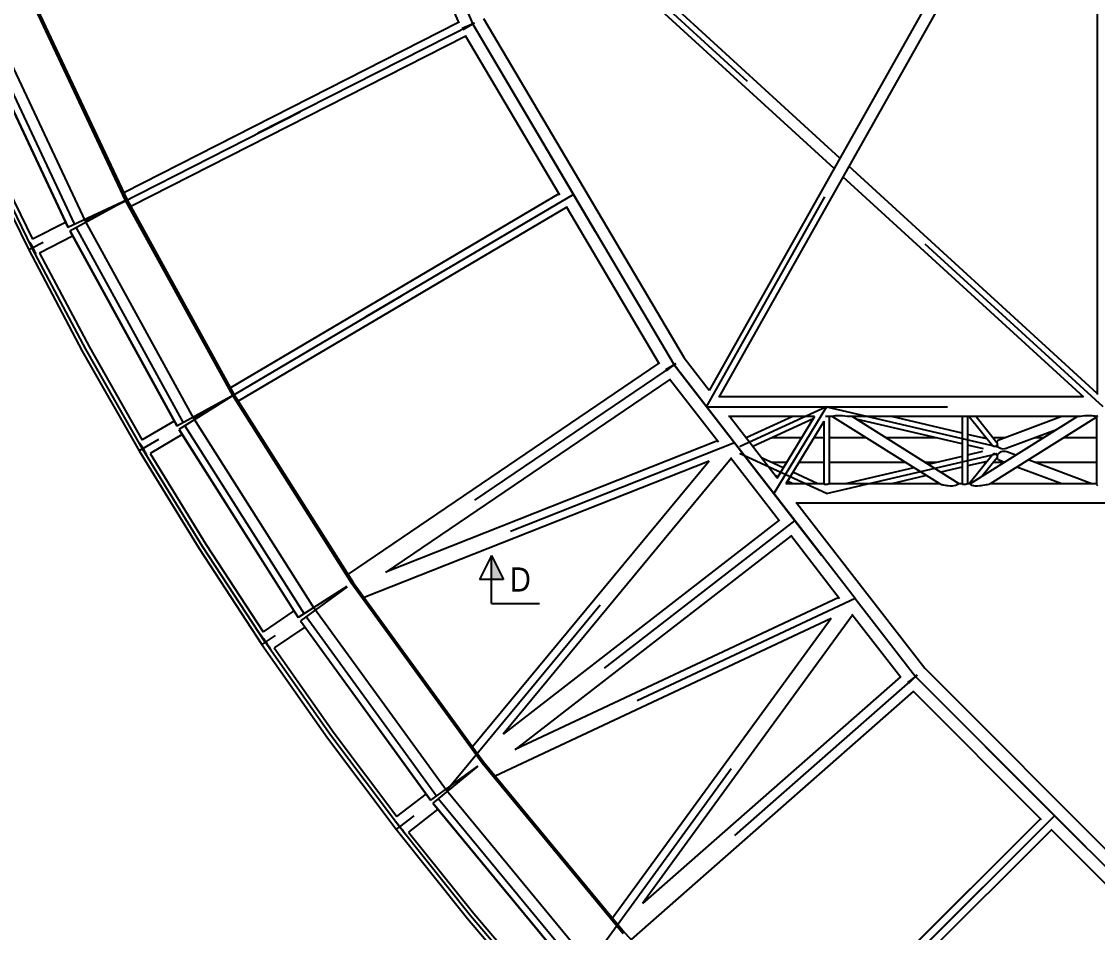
# Model space of a CAD drawing. Header units: millimetres. Extents: x 150209.93 to 150215.05, y 136675.65 to 136679.93.
# Drawn here: x 150210.1528 to 150210.5993, y 136676.2825 to 136676.6606 of the extents above; entities that cross this region are included whole.
import ezdxf

# ---------------------------------------------------------------- set-up
doc = ezdxf.new("R2010")
doc.units = ezdxf.units.MM
doc.header["$LTSCALE"] = 0.25
doc.linetypes.add('CENTER', pattern=[50.8, 31.75, -6.35, 6.35, -6.35])
doc.linetypes.add('XKITLINE00', pattern=[0])
doc.styles.add('ARIAL', font='arial.ttf')

# ---------------------------------------------------------------- blocks, each defined once
blk = doc.blocks.new('çatıı')
at = {"color": 8, "linetype": 'CENTER'}
for p, q in [((6731.6, 5903.8), (7059.2, 5144.6)), ((6731.6, 5903.8), (7059.2, 5144.6)), ((8366.9, 4350.3), (6771.7, 5810.3)), ((7544.5, 4350.3), (8366.9, 5810.3)), ((6895.4, 5524.2), (7059.2, 5144.6)), ((6339.3, 4778.2), (6141.7, 5198.9)), ((6255.7, 4735.7), (6055.6, 5161.8)), ((7059.2, 5144.6), (6145.7, 4679.7)), ((6255.7, 4735.7), (7059.2, 5144.6)), ((7059.2, 5144.6), (7476.9, 4437.5)), ((7059.2, 5144.6), (7476.9, 4437.5)), ((7059.2, 5144.6), (7268.1, 4791)), ((6145.7, 4679.7), (6040.5, 4894.7)), ((6561.5, 4373.6), (6339.3, 4778.2)), ((7268.1, 4791), (6374.4, 4263.1)), ((6480.8, 4325.9), (7268.1, 4791)), ((7268.1, 4791), (7476.9, 4437.5)), ((6480.8, 4325.9), (6255.7, 4735.7)), ((6256.8, 4469.6), (6145.7, 4679.7)), ((6374.4, 4263.1), (6256.8, 4469.6)), ((7476.9, 4437.5), (6629, 3861.7)), ((7476.9, 4437.5), (6731.1, 3931)), ((7476.9, 4437.5), (7977.9, 3790.9)), ((7476.9, 4437.5), (7977.9, 3790.9)), ((7602.2, 4275.8), (7476.9, 4437.5)), ((6808.7, 3983.7), (6561.5, 4373.6)), ((7544.5, 4350.3), (9008.6, 4350.3)), ((7793.3, 4350.3), (7614.2, 4267.8)), ((7793.3, 4350.3), (7684, 4170.3)), ((7793.3, 4350.3), (8146.2, 4267.8)), ((6731.1, 3931), (6480.8, 4325.9)), ((7602.2, 4275.8), (6731.1, 3931)), ((7602.2, 4275.8), (6731.1, 3931)), ((7004.7, 3554.2), (7602.2, 4275.8)), ((7004.7, 3554.2), (7602.2, 4275.8)), ((7727.4, 4114.2), (7602.2, 4275.8)), ((7602.2, 4275.8), (7602.2, 4275.8)), ((6498.5, 4060.4), (6374.4, 4263.1)), ((7793.3, 4170.3), (7614.2, 4252.8)), ((7793.3, 4170.3), (8146.2, 4252.8)), ((7727.4, 4114.2), (6907.1, 3478.5)), ((7727.4, 4114.2), (7004.7, 3554.2)), ((7852.7, 3952.5), (7727.4, 4114.2)), ((6629, 3861.7), (6498.5, 4060.4)), ((7078.8, 3611.6), (6808.7, 3983.7)), ((7852.7, 3952.5), (7004.7, 3554.2)), ((7852.7, 3952.5), (7004.7, 3554.2)), ((7301.3, 3195.2), (7852.7, 3952.5)), ((7301.3, 3195.2), (7852.7, 3952.5)), ((7852.7, 3952.5), (7977.9, 3790.9)), ((7004.7, 3554.2), (6731.1, 3931)), ((6765, 3667.9), (6629, 3861.7)), ((7977.9, 3790.9), (7208.6, 3113.6)), ((7977.9, 3790.9), (7301.3, 3195.2)), ((7977.9, 3790.9), (8266.5, 3501.7)), ((7977.9, 3790.9), (8555.1, 3212.6)), ((7977.9, 3790.9), (8555.1, 3212.6)), ((6907.1, 3478.5), (6765, 3667.9)), ((7371.6, 3257.1), (7078.8, 3611.6)), ((7301.3, 3195.2), (7004.7, 3554.2)), ((8266.5, 3501.7), (7532, 2768.6)), ((8266.5, 3501.7), (7619.4, 2855.9)), ((8266.5, 3501.7), (8555.1, 3212.6)), ((7055, 3293.7), (6907.1, 3478.5)), ((7208.6, 3113.6), (7055, 3293.7))]:
    blk.add_line(p, q, dxfattribs=at)
at = {"color": 8, "linetype": 'XKITLINE00'}
for p, q in [((7821.2, 4866.3), (6811.9, 5790)), ((8341.5, 5790), (7549.5, 4384)), ((8354.8, 5763.8), (7569.8, 4370.4)), ((8354.8, 5765.5), (8354.8, 4375.8)), ((7808.9, 4844.5), (6828.2, 5742.1)), ((6877.7, 5501), (7030.8, 5146.2)), ((6141.7, 5198.9), (6339.3, 4778.2)), ((6144.7, 5200.1), (6342.1, 4779.8)), ((6144.8, 5200.3), (6342.3, 4779.8)), ((6022.1, 5142.8), (6219.7, 4722.1)), ((6022.5, 5143), (6220.1, 4722.3)), ((6035.5, 5149.1), (6233.1, 4728.4)), ((7030.1, 5147.9), (6335.4, 4794.4)), ((7030.1, 5147.9), (6335.4, 4794.4)), ((7062.8, 5146.2), (7037.6, 5135.3)), ((7062.6, 5146.6), (7038.9, 5132.6)), ((7054.7, 5142.7), (7055, 5142.1)), ((7054.9, 5142.7), (7055.2, 5142.2)), ((7081.9, 5156.1), (7498, 4451.8)), ((7044.7, 5119.1), (6350, 4765.6)), ((7044.7, 5119.1), (6350, 4765.6)), ((7043.8, 5120.7), (7239, 4790.4)), ((6032.9, 4891.1), (6138.2, 4675.9)), ((6048.1, 4898.3), (6146.1, 4698)), ((8354.8, 4377.9), (7839.6, 4849.4)), ((8327.2, 4370.2), (7827.4, 4827.6)), ((6342.2, 4779.6), (6219.7, 4722.1)), ((6342.1, 4779.8), (6223.5, 4714.6)), ((6339.3, 4778.2), (6561.5, 4373.6)), ((6342.2, 4779.6), (6564.2, 4375.3)), ((6342.3, 4779.8), (6564.4, 4375.3)), ((7238, 4792), (6556.6, 4389.4)), ((7238, 4792), (6556.6, 4389.5)), ((7254.4, 4764.2), (6573, 4361.7)), ((7254.4, 4764.2), (6573, 4361.6)), ((7253.4, 4765.9), (7446.3, 4439.5)), ((6214.6, 4732.9), (6146, 4698)), ((6223.5, 4714.6), (6445.7, 4310)), ((6223.9, 4714.9), (6446.1, 4310.2)), ((6236.5, 4721.8), (6458.7, 4317.1)), ((6139.9, 4692.2), (6140.1, 4692)), ((6140.1, 4692), (6141.1, 4690.2)), ((6140.2, 4691.7), (6140.3, 4691.5)), ((6140.3, 4691.5), (6141.3, 4689.9)), ((6141.1, 4690.2), (6142.3, 4688.1)), ((6141.3, 4689.9), (6142.4, 4687.8)), ((6142.3, 4688.1), (6143.7, 4685.7)), ((6142.4, 4687.8), (6143.8, 4685.5)), ((6229.2, 4704.1), (6160.7, 4669.3)), ((6146.5, 4680.2), (6138.2, 4675.9)), ((6146.5, 4680.2), (6138.2, 4675.9)), ((6138.2, 4675.9), (6249.4, 4465.6)), ((6143.7, 4685.7), (6145.1, 4683)), ((6143.8, 4685.5), (6145.1, 4682.9)), ((6145.1, 4683), (6146.6, 4680.2)), ((6145.1, 4682.9), (6146.5, 4680.2)), ((6146.5, 4680.2), (6147.9, 4677.5)), ((6146.6, 4680.2), (6148, 4677.4)), ((6147.9, 4677.5), (6149.2, 4674.8)), ((6148, 4677.4), (6149.3, 4674.6)), ((6149.2, 4674.8), (6150.3, 4672.4)), ((6149.3, 4674.6), (6150.5, 4672.1)), ((6150.3, 4672.4), (6151.3, 4670.2)), ((6150.5, 4672.1), (6151.5, 4669.9)), ((6151.3, 4670.2), (6152, 4668.4)), ((6151.5, 4669.9), (6152.2, 4668)), ((6152, 4668.4), (6152.1, 4668.3)), ((6152.2, 4668), (6152.4, 4667.7)), ((6160.7, 4669.3), (6264.1, 4473.7)), ((6249.4, 4465.6), (6367.2, 4258.8)), ((6264.1, 4473.7), (6373.7, 4281.3)), ((7498, 4451.8), (7549.9, 4384.7)), ((7445.5, 4440.7), (6800.6, 4002.7)), ((7480.4, 4439.5), (7459.1, 4426.9)), ((7480.1, 4439.9), (7460.6, 4424.8)), ((7471.7, 4434.4), (7472.1, 4433.8)), ((7472, 4434.6), (7472.4, 4434)), ((7468.3, 4407.1), (6878.1, 4006.3)), ((7467.5, 4408.2), (7569, 4277.2)), ((6564.3, 4375.1), (6445.7, 4310)), ((6564.2, 4375.3), (6449.9, 4302.8)), ((6564.3, 4375.1), (6811.3, 3985.6)), ((6564.4, 4375.3), (6811.5, 3985.6)), ((6561.5, 4373.6), (6808.7, 3983.7)), ((8326.7, 4370.6), (7569.9, 4370.6)), ((7807.6, 4330.6), (7806.9, 4330.3)), ((7809.8, 4331.1), (7807.6, 4330.6)), ((7812.2, 4331.3), (7809.8, 4331.1)), ((7813, 4331.4), (7812.2, 4331.3)), ((7816.8, 4331.7), (7813, 4331.4)), ((7821.4, 4331.6), (7816.8, 4331.7)), ((7826.5, 4331.3), (7821.4, 4331.6)), ((7831.6, 4330.9), (7826.5, 4331.3)), ((7836.5, 4330.4), (7831.6, 4330.9)), ((7837.5, 4330.3), (7836.5, 4330.4)), ((8320.2, 4330.4), (8319.6, 4330.3)), ((8324.6, 4330.9), (8320.2, 4330.4)), ((8329.2, 4331.3), (8324.6, 4330.9)), ((8329.8, 4331.3), (8329.2, 4331.3)), ((8334.3, 4331.6), (8329.8, 4331.3)), ((8339, 4331.7), (8334.3, 4331.6)), ((8343.2, 4331.5), (8339, 4331.7)), ((8344.3, 4331.3), (8343.2, 4331.5)), ((8346.8, 4331.1), (8344.3, 4331.3)), ((8349.8, 4330.6), (8346.8, 4331.1)), ((8351.1, 4330.3), (8349.8, 4330.6)), ((8354.6, 4330.6), (8354.2, 4330.3)), ((8356.1, 4331.3), (8354.6, 4330.6)), ((6439.9, 4320.5), (6373.7, 4281.4)), ((6462.4, 4310.8), (6709.7, 3920.9)), ((7768.5, 4330), (7590.2, 4330)), ((7592.4, 4330), (7690.9, 4202.8)), ((7723.1, 4330), (7626.7, 4285.6)), ((7765.4, 4325.4), (7640.5, 4267.8)), ((7768.2, 4330), (7690.2, 4201.6)), ((7787.6, 4319.9), (7709, 4190.5)), ((7787.6, 4320.3), (7787.6, 4190.2)), ((7791.6, 4330.1), (7791.4, 4330.1)), ((7793.3, 4330.1), (7791.6, 4330.1)), ((7795.1, 4330), (7793.3, 4330.1)), ((7796.7, 4329.9), (7795.1, 4330)), ((7805.5, 4330), (7796, 4330)), ((7797, 4329.9), (7796.7, 4329.9)), ((7797.6, 4330), (7796.8, 4329.9)), ((7798, 4330), (7797, 4329.9)), ((7798.1, 4330), (7798, 4330)), ((7799, 4330), (7799, 4190.5)), ((7805.4, 4329.9), (7805.2, 4330)), ((8028.1, 4190.1), (7805.2, 4330)), ((7806.1, 4330.2), (7805.4, 4329.9)), ((7805.4, 4329.9), (7805.4, 4329.9)), ((7806.9, 4330.3), (7806.1, 4330.2)), ((7840.5, 4330.1), (7837.5, 4330.3)), ((7843.2, 4329.9), (7840.5, 4330.1)), ((8075.8, 4330), (7842.1, 4330)), ((7843.4, 4330), (7842.8, 4329.9)), ((7843.6, 4329.9), (7843.2, 4329.9)), ((7844.4, 4330), (7843.6, 4329.9)), ((8068.4, 4190.5), (7846.2, 4330)), ((8074.4, 4273.3), (7854.6, 4324.7)), ((8074.4, 4295.8), (7928.3, 4330)), ((8074.4, 4330), (8074.4, 4190.2)), ((8074.7, 4329.9), (8074.6, 4330)), ((8075.2, 4329.9), (8074.7, 4329.9)), ((8075.1, 4329.9), (8075, 4330)), ((8075.3, 4329.9), (8075.1, 4329.9)), ((8075.5, 4330), (8075.2, 4329.9)), ((8076.8, 4330.1), (8075.5, 4330)), ((8078.4, 4330.1), (8076.8, 4330.1)), ((8080.1, 4330.1), (8078.4, 4330.1)), ((8081.9, 4330), (8080.1, 4330.1)), ((8083.5, 4329.9), (8081.9, 4330)), ((8316, 4330), (8082.8, 4330)), ((8083.8, 4329.9), (8083.5, 4329.9)), ((8084.4, 4330), (8083.6, 4329.9)), ((8084.8, 4330), (8083.8, 4329.9)), ((8084.9, 4330), (8084.8, 4330)), ((8085.8, 4330), (8085.8, 4190.5)), ((8089.1, 4330), (8137.4, 4269.6)), ((8314.1, 4330), (8091.5, 4190.3)), ((8103.7, 4330), (8146.7, 4276.3)), ((8353.3, 4328.8), (8132.9, 4190.5)), ((8281.4, 4330), (8151, 4281.2)), ((8314.9, 4329.9), (8314.6, 4330)), ((8315.2, 4329.9), (8314.9, 4329.9)), ((8317, 4330.1), (8315.2, 4329.9)), ((8315.7, 4329.9), (8315.5, 4330)), ((8319.6, 4330.3), (8317, 4330.1)), ((8352.1, 4330.2), (8351.1, 4330.3)), ((8353.5, 4330), (8352.1, 4330.2)), ((8353.5, 4330), (8353.3, 4329)), ((8353.3, 4329), (8353.3, 4189.8)), ((8353.6, 4330), (8353.5, 4330)), ((8354.2, 4330.3), (8353.6, 4330.1)), ((8353.6, 4330.1), (8353.6, 4330)), ((6456.3, 4292.7), (6390.1, 4253.6)), ((6449.9, 4302.8), (6697.1, 3912.9)), ((6450.3, 4303.1), (6697.5, 3913.2)), ((7626.9, 4285.7), (7626.7, 4285.7)), ((7741.3, 4285.7), (7679.3, 4285.7)), ((7787.6, 4285.7), (7766.9, 4285.7)), ((7875.7, 4285.7), (7799, 4285.7)), ((8021.6, 4285.7), (7916.8, 4285.7)), ((8126.1, 4283.7), (8085.8, 4293.1)), ((8124.6, 4285.7), (8117.7, 4285.7)), ((8162.8, 4285.7), (8139.2, 4285.7)), ((8270.1, 4302.4), (8166, 4263.5)), ((8243.5, 4285.7), (8225.4, 4285.7)), ((8353.3, 4285.7), (8284.5, 4285.7)), ((6375.3, 4263.6), (6367.2, 4258.8)), ((6375.3, 4263.6), (6367.2, 4258.8)), ((6367.9, 4275.2), (6368.1, 4274.9)), ((6368.1, 4274.9), (6369.2, 4273.3)), ((6368.2, 4274.7), (6368.3, 4274.5)), ((6368.3, 4274.5), (6369.4, 4272.9)), ((6369.2, 4273.3), (6370.6, 4271.2)), ((6369.4, 4272.9), (6370.7, 4271)), ((6370.6, 4271.2), (6372.1, 4268.9)), ((6370.7, 4271), (6372.2, 4268.7)), ((6372.1, 4268.9), (6373.7, 4266.3)), ((6372.2, 4268.7), (6373.7, 4266.2)), ((6373.7, 4266.3), (6375.3, 4263.6)), ((6373.7, 4266.2), (6375.3, 4263.6)), ((6375.3, 4263.6), (6376.9, 4260.9)), ((6375.3, 4263.6), (6376.8, 4260.9)), ((7567.3, 4279.4), (6879, 4006.9)), ((7567.3, 4279.4), (6879.1, 4006.9)), ((8118.7, 4263), (8085.8, 4270.6)), ((8138.7, 4268.5), (8137.4, 4269.6)), ((8140.2, 4267.8), (8138.7, 4268.5)), ((8142, 4267.6), (8140.2, 4267.8)), ((8143.7, 4268), (8142, 4267.6)), ((8145.3, 4268.8), (8143.7, 4268)), ((8146.3, 4269.9), (8145.3, 4268.8)), ((8146.5, 4270.1), (8146.3, 4269.9)), ((8146.5, 4276.7), (8146.4, 4276.6)), ((8147.5, 4278.8), (8146.5, 4277.1)), ((8146.5, 4277.1), (8146.5, 4276.7)), ((8146.7, 4270.5), (8146.5, 4270.1)), ((8146.7, 4276.3), (8147, 4275.5)), ((8146.8, 4270.7), (8146.7, 4270.5)), ((8147.1, 4271.9), (8146.8, 4270.7)), ((8146.8, 4270.6), (8147.2, 4269.8)), ((8147, 4275.5), (8147.2, 4275.2)), ((8147.3, 4273.4), (8147.1, 4271.9)), ((8147.2, 4275.2), (8147.3, 4273.7)), ((8147.2, 4269.8), (8147.8, 4268.5)), ((8147.3, 4273.7), (8147.3, 4273.4)), ((8148.3, 4279.5), (8147.5, 4278.8)), ((8147.8, 4268.5), (8149.5, 4266.5)), ((8149, 4280.2), (8148.3, 4279.5)), ((8151, 4281.2), (8149, 4280.2)), ((8150.1, 4266), (8149.5, 4266.5)), ((8151.6, 4264.8), (8150.1, 4266)), ((8154, 4263.5), (8151.6, 4264.8)), ((8156.9, 4262.7), (8154, 4263.5)), ((8166, 4263.5), (8163, 4262.7)), ((6367.2, 4258.8), (6491.5, 4055.9)), ((6376.8, 4260.9), (6378.2, 4258.4)), ((6376.9, 4260.9), (6378.4, 4258.2)), ((6378.2, 4258.4), (6379.5, 4256)), ((6378.4, 4258.2), (6379.7, 4255.8)), ((6379.5, 4256), (6380.6, 4253.9)), ((6379.7, 4255.8), (6380.9, 4253.6)), ((6380.6, 4253.9), (6381.5, 4252.2)), ((6380.9, 4253.6), (6381.8, 4251.8)), ((6381.5, 4252.2), (6381.6, 4252)), ((6381.8, 4251.8), (6381.9, 4251.5)), ((6390.1, 4253.6), (6505.6, 4064.9)), ((7595.7, 4242.7), (7122.3, 3670.9)), ((7595.7, 4242.7), (7122.4, 3671.1)), ((7594.2, 4244.7), (7695.9, 4113.5)), ((7703.6, 4223.7), (7658.7, 4244.3)), ((8074.4, 4247.2), (8004.2, 4230.8)), ((8116.8, 4257.2), (8085.8, 4249.9)), ((8137.3, 4250.8), (8089.1, 4190.6)), ((8146.3, 4243.8), (8115.5, 4205.4)), ((8138.7, 4251.8), (8137.3, 4250.8)), ((8140.3, 4252.4), (8138.7, 4251.8)), ((8142, 4252.5), (8140.3, 4252.4)), ((8143.7, 4252), (8142, 4252.5)), ((8145.2, 4251.1), (8143.7, 4252)), ((8145.2, 4251.1), (8146, 4250.2)), ((8146, 4250.2), (8146.4, 4249.8)), ((8146.7, 4244.5), (8146.3, 4243.8)), ((8146.4, 4249.8), (8147, 4248.5)), ((8147, 4244.9), (8146.7, 4244.5)), ((8146.8, 4244.6), (8147.1, 4243.5)), ((8147, 4248.5), (8147.1, 4248.2)), ((8147.2, 4246.4), (8147, 4245)), ((8147.6, 4249.8), (8147.1, 4248.3)), ((8147.1, 4248.2), (8147.2, 4247.1)), ((8147.1, 4243.5), (8147.1, 4243.4)), ((8147.1, 4243.4), (8147.9, 4241.6)), ((8147.2, 4247.1), (8147.2, 4246.4)), ((8147.9, 4250.3), (8147.6, 4249.8)), ((8148.8, 4251.9), (8147.9, 4250.3)), ((8148.9, 4240.7), (8147.9, 4241.6)), ((8150.5, 4253.9), (8148.8, 4251.9)), ((8150.8, 4254.1), (8150.5, 4253.9)), ((8152.7, 4255.5), (8150.8, 4254.1)), ((8155.3, 4256.8), (8152.7, 4255.5)), ((8158.2, 4257.5), (8155.3, 4256.8)), ((8159.9, 4262.4), (8156.9, 4262.7)), ((8161.3, 4257.7), (8158.2, 4257.5)), ((8163, 4262.7), (8159.9, 4262.4)), ((8164.5, 4257.4), (8161.3, 4257.7)), ((8167.5, 4256.5), (8164.5, 4257.4)), ((8186, 4249.6), (8167.5, 4256.5)), ((7549.7, 4237.7), (6834.1, 3954.4)), ((7549.6, 4237.6), (6834.1, 3954.4)), ((7549.7, 4237.7), (7058.8, 3644.8)), ((7549.6, 4237.6), (7058.8, 3644.8)), ((7710.5, 4234.9), (7679.3, 4234.9)), ((7787.6, 4234.9), (7736, 4234.9)), ((7956.7, 4234.9), (7799, 4234.9)), ((7974.3, 4223.8), (7832.1, 4190.6)), ((8021.6, 4234.9), (7997.7, 4234.9)), ((8074.4, 4224.7), (8030.3, 4214.4)), ((8126.2, 4236.8), (8085.8, 4227.4)), ((8124.6, 4234.9), (8117.7, 4234.9)), ((8162.5, 4234.9), (8139.2, 4234.9)), ((8148.9, 4240.7), (8149.4, 4240.2)), ((8151.3, 4239.2), (8149.4, 4240.2)), ((8162.6, 4234.9), (8151.3, 4239.2)), ((8281.4, 4190.6), (8188.4, 4225.3)), ((8343.9, 4190.6), (8211.7, 4240)), ((8353.3, 4234.9), (8225.4, 4234.9)), ((7692.2, 4204.8), (7687.8, 4206.9)), ((7775.4, 4190.6), (7723.6, 4214.5)), ((8000.4, 4207.4), (7928.3, 4190.6)), ((7787.6, 4190.6), (7709.1, 4190.6)), ((7723.1, 4190.6), (7712.1, 4195.6)), ((7787.6, 4190.2), (7787.9, 4189.8)), ((7788.4, 4189.6), (7787.9, 4189.8)), ((7788.7, 4189.3), (7788.4, 4189.6)), ((7790, 4188.9), (7788.7, 4189.3)), ((7791.6, 4188.7), (7790, 4188.9)), ((7793.3, 4188.8), (7791.6, 4188.7)), ((7795.1, 4189), (7793.3, 4188.8)), ((7796.7, 4189.5), (7795.1, 4189)), ((7797, 4189.6), (7796.7, 4189.5)), ((7798, 4189.9), (7797, 4189.6)), ((7798.8, 4190.3), (7798, 4189.9)), ((7798.9, 4190.4), (7798.8, 4190.3)), ((7799, 4190.5), (7798.9, 4190.4)), ((8027.3, 4190.6), (7799, 4190.6)), ((8028.9, 4189.6), (8028.1, 4190.1)), ((8029.2, 4189.4), (8028.9, 4189.6)), ((8031.8, 4188.5), (8029.2, 4189.4)), ((8033.3, 4188.2), (8031.8, 4188.5)), ((8035.5, 4187.5), (8033.3, 4188.2)), ((8039.9, 4186.7), (8035.5, 4187.5)), ((8043.3, 4186.2), (8039.9, 4186.7)), ((8044.7, 4186), (8043.3, 4186.2)), ((8049.5, 4185.6), (8044.7, 4186)), ((8053.9, 4185.7), (8049.5, 4185.6)), ((8057.7, 4186.2), (8053.9, 4185.7)), ((8061, 4186.9), (8057.7, 4186.2)), ((8063.5, 4187.9), (8061, 4186.9)), ((8063.9, 4188.2), (8063.5, 4187.9)), ((8065.6, 4188.8), (8063.9, 4188.2)), ((8066.7, 4189.6), (8065.6, 4188.8)), ((8067, 4189.7), (8066.7, 4189.6)), ((8068, 4190.3), (8067, 4189.7)), ((8068.4, 4190.5), (8067.9, 4190.4)), ((8067.9, 4190.4), (8068, 4190.3)), ((8074.4, 4190.6), (8068.3, 4190.6)), ((8074.4, 4190.2), (8074.7, 4189.8)), ((8075.2, 4189.6), (8074.7, 4189.8)), ((8075.5, 4189.3), (8075.2, 4189.6)), ((8076.8, 4188.9), (8075.5, 4189.3)), ((8078.4, 4188.7), (8076.8, 4188.9)), ((8080.1, 4188.8), (8078.4, 4188.7)), ((8081.9, 4189), (8080.1, 4188.8)), ((8083.5, 4189.5), (8081.9, 4189)), ((8083.8, 4189.6), (8083.5, 4189.5)), ((8084.8, 4189.9), (8083.8, 4189.6)), ((8085.6, 4190.3), (8084.8, 4189.9)), ((8085.7, 4190.4), (8085.6, 4190.3)), ((8085.8, 4190.5), (8085.7, 4190.4)), ((8092, 4190.6), (8085.8, 4190.6)), ((8091.5, 4190.3), (8091.5, 4189.7)), ((8091.7, 4189.6), (8091.5, 4189.7)), ((8091.7, 4189.6), (8092, 4188.9)), ((8093.2, 4188.2), (8092, 4188.9)), ((8093.2, 4188.2), (8093.3, 4188)), ((8095.3, 4187), (8093.3, 4188)), ((8098.2, 4186.3), (8095.3, 4187)), ((8098.7, 4186.2), (8098.2, 4186.3)), ((8101.8, 4185.7), (8098.7, 4186.2)), ((8106.2, 4185.6), (8101.8, 4185.7)), ((8111.3, 4185.9), (8106.2, 4185.6)), ((8113.2, 4186.2), (8111.3, 4185.9)), ((8116.6, 4186.6), (8113.2, 4186.2)), ((8121.6, 4187.5), (8116.6, 4186.6)), ((8124.7, 4188.2), (8121.6, 4187.5)), ((8126.2, 4188.4), (8124.7, 4188.2)), ((8129.7, 4189.3), (8126.2, 4188.4)), ((8130.5, 4189.6), (8129.7, 4189.3)), ((8132, 4190), (8130.5, 4189.6)), ((8132.8, 4190.4), (8132, 4190)), ((8132.9, 4190.5), (8132.8, 4190.4)), ((8353.3, 4190.6), (8133, 4190.6)), ((8353.3, 4189.8), (8353.4, 4189.6)), ((8353.4, 4189.6), (8353.6, 4188.8)), ((8353.6, 4188.8), (8354.2, 4188.2)), ((8354.2, 4188.2), (8354.6, 4187.4)), ((8356.1, 4186.2), (8354.6, 4187.4)), ((9008.6, 4150), (7729.6, 4150)), ((7731.8, 4150), (7997, 3807.7)), ((7694.9, 4114.7), (7122.4, 3671)), ((6505.6, 4064.9), (6624.8, 3883.3)), ((7719.8, 4082.6), (7146.8, 3638.6)), ((7718.9, 4083.7), (7820.5, 3952.5)), ((6491.5, 4055.9), (6622, 3856.9)), ((6798.1, 3977), (6697.1, 3912.9)), ((6798.7, 3976.4), (6701.8, 3906.1)), ((6811.3, 3985.6), (6808.7, 3983.7)), ((6811.4, 3985.4), (6808.7, 3983.7)), ((6808.7, 3983.7), (7078.8, 3611.6)), ((6811.4, 3985.4), (7081.3, 3613.6)), ((6811.5, 3985.6), (7081.4, 3613.6)), ((7819, 3954.5), (7147.2, 3638.9)), ((7819, 3954.5), (7147.3, 3639)), ((6688.5, 3926.6), (6624.8, 3883.3)), ((6702.1, 3906.3), (6972.2, 3534.2)), ((6713.8, 3914.8), (6983.9, 3542.7)), ((7802.7, 3911.2), (7106, 3583.9)), ((7802.6, 3911.1), (7106, 3583.9)), ((7802.7, 3911.2), (7349.6, 3289)), ((7802.6, 3911.1), (7349.6, 3289)), ((7847.4, 3917.9), (7411.7, 3319.4)), ((7847.4, 3917.8), (7411.7, 3319.5)), ((7845.7, 3920.1), (7947.2, 3789)), ((6711.2, 3893), (6647.6, 3849.8)), ((6701.8, 3906.1), (6971.8, 3534)), ((6619.1, 3877.2), (6619.4, 3876.8)), ((6619.4, 3876.8), (6620.6, 3875.3)), ((6619.8, 3876.1), (6620, 3875.9)), ((6620, 3875.9), (6621.1, 3874.5)), ((6620.6, 3875.3), (6622.1, 3873.4)), ((6621.1, 3874.5), (6622.5, 3872.7)), ((6630, 3862.3), (6622, 3856.9)), ((6630, 3862.3), (6622, 3856.9)), ((6622.1, 3873.4), (6623.8, 3871.1)), ((6622.5, 3872.7), (6624.1, 3870.6)), ((6623.8, 3871.1), (6625.7, 3868.6)), ((6624.1, 3870.6), (6625.9, 3868.2)), ((6625.7, 3868.6), (6627.6, 3865.8)), ((6625.9, 3868.2), (6627.7, 3865.6)), ((6627.6, 3865.8), (6629.6, 3862.9)), ((6627.7, 3865.6), (6629.6, 3862.9)), ((6629.6, 3862.9), (6631.6, 3860)), ((6629.6, 3862.9), (6631.5, 3860.1)), ((6622, 3856.9), (6758.2, 3663)), ((6631.5, 3860.1), (6633.2, 3857.4)), ((6631.6, 3860), (6633.5, 3857.1)), ((6633.2, 3857.4), (6634.9, 3854.8)), ((6633.5, 3857.1), (6635.3, 3854.4)), ((6634.9, 3854.8), (6636.4, 3852.4)), ((6635.3, 3854.4), (6636.8, 3851.9)), ((6636.4, 3852.4), (6637.6, 3850.3)), ((6636.8, 3851.9), (6638.2, 3849.6)), ((6637.6, 3850.3), (6638.6, 3848.6)), ((6638.2, 3849.6), (6639.2, 3847.8)), ((6638.6, 3848.6), (6639, 3847.8)), ((6639.2, 3847.8), (6639.8, 3846.7)), ((6647.6, 3849.8), (6771.8, 3672.8)), ((7997, 3807.7), (8571.9, 3231.7)), ((7946.4, 3790.1), (7411.6, 3319.3)), ((7981.1, 3793.3), (7961.6, 3778.2)), ((7980.7, 3793.7), (7963.3, 3776.2)), ((7973.1, 3787.1), (7973.6, 3786.6)), ((7973.4, 3787.4), (7973.9, 3786.8)), ((7973.2, 3759.7), (7388, 3244.5)), ((7972.2, 3760.6), (8238.4, 3493.9)), ((6758.2, 3663), (6900.4, 3473.4)), ((6771.8, 3672.8), (6901.6, 3499.9)), ((7069.4, 3604.8), (6971.8, 3534)), ((7070, 3604.3), (6976.9, 3527.4)), ((7081.3, 3613.6), (7078.8, 3611.6)), ((7081.4, 3613.5), (7078.8, 3611.6)), ((7078.8, 3611.6), (7371.6, 3257.1)), ((7081.4, 3613.6), (7374.2, 3259.3)), ((7081.4, 3613.5), (7374, 3259.3)), ((6962.4, 3547), (6901.5, 3499.9)), ((6976.9, 3527.4), (7269.8, 3173)), ((6977.3, 3527.7), (7270.1, 3173.3)), ((6988.4, 3536.9), (7281.2, 3182.4)), ((6987.2, 3515), (6926.4, 3467.8)), ((6896.5, 3493.1), (6896.2, 3493.4)), ((6896.5, 3493.1), (6897.9, 3491.6)), ((6897.2, 3492.2), (6897, 3492.4)), ((6897.2, 3492.2), (6898.4, 3490.9)), ((6897.9, 3491.6), (6899.5, 3489.8)), ((6898.4, 3490.9), (6899.9, 3489.2)), ((6899.5, 3489.8), (6901.3, 3487.7)), ((6899.9, 3489.2), (6901.7, 3487.1)), ((6901.3, 3487.7), (6903.3, 3485.2)), ((6901.7, 3487.1), (6903.5, 3484.9)), ((6903.3, 3485.2), (6905.5, 3482.6)), ((6903.5, 3484.9), (6905.5, 3482.4)), ((6905.5, 3482.6), (6907.6, 3479.8)), ((6905.5, 3482.4), (6907.6, 3479.8)), ((8237.1, 3495.2), (7677, 2936.2)), ((8237.2, 3495.2), (7677.1, 2936.2)), ((6908, 3479.3), (6900.4, 3473.4)), ((6908, 3479.3), (6900.4, 3473.4)), ((6900.4, 3473.4), (7048.5, 3288.3)), ((6907.6, 3479.8), (6909.8, 3477)), ((6907.6, 3479.8), (6909.6, 3477.1)), ((6909.6, 3477.1), (6911.6, 3474.5)), ((6909.8, 3477), (6911.9, 3474.3)), ((6911.6, 3474.5), (6913.4, 3472.1)), ((6911.9, 3474.3), (6913.8, 3471.7)), ((6913.4, 3472.1), (6915, 3469.8)), ((6913.8, 3471.7), (6915.5, 3469.2)), ((6915, 3469.8), (6916.4, 3467.8)), ((6915.5, 3469.2), (6917, 3467.1)), ((6916.4, 3467.8), (6917.5, 3466.1)), ((6917, 3467.1), (6918.1, 3465.3)), ((6917.5, 3466.1), (6917.9, 3465.3)), ((6918.1, 3465.3), (6918.7, 3464.3)), ((6926.4, 3467.8), (7061.4, 3299)), ((8259.9, 3472.4), (7699.8, 2913.4)), ((8258.6, 3473.7), (8528.1, 3203.7)), ((7048.5, 3288.3), (7202.3, 3108)), ((7061.4, 3299), (7201.8, 3134.5)), ((7374.2, 3259.3), (7688.1, 2924.5))]:
    blk.add_line(p, q, dxfattribs=at)
at = {"color": 30, "linetype": 'XKITLINE00'}
for p, q in [((7098.1, 4041.9), (7073.1, 3991.9)), ((7098.1, 4041.9), (7123.1, 3991.9)), ((7123.1, 3991.9), (7073.1, 3991.9))]:
    blk.add_line(p, q, dxfattribs=at)
at = {"color": 2, "linetype": 'XKITLINE00'}
for q in [(7098.1, 4041.9), (7198.1, 3941.9)]:
    blk.add_line((7098.1, 3941.9), q, dxfattribs=at)
at = {"color": 8, "linetype": 'XKITLINE00'}
for centre in [(7059.2, 5144.6), (7059.2, 5144.6), (7059.2, 5144.6), (7059.2, 5144.6), (7059.2, 5144.6), (7059.2, 5144.6), (7059.2, 5144.6), (7059.2, 5144.6), (7059.2, 5144.6), (7059.2, 5144.6), (6339.3, 4778.2), (6339.3, 4778.2), (7268.1, 4791), (7268.1, 4791), (7268.1, 4791), (7268.1, 4791), (7268.1, 4791), (6255.7, 4735.7), (6255.7, 4735.7), (6255.7, 4735.7), (6145.7, 4679.7), (6145.7, 4679.7), (6145.7, 4679.7), (6256.8, 4469.6), (6256.8, 4469.6), (7476.9, 4437.5), (7476.9, 4437.5), (7476.9, 4437.5), (7476.9, 4437.5), (7476.9, 4437.5), (7476.9, 4437.5), (7476.9, 4437.5), (7476.9, 4437.5), (7476.9, 4437.5), (7476.9, 4437.5), (6561.5, 4373.6), (6561.5, 4373.6), (7544.5, 4350.3), (7544.5, 4350.3), (7793.3, 4350.3), (7793.3, 4350.3), (7793.3, 4350.3), (6480.8, 4325.9), (6480.8, 4325.9), (6480.8, 4325.9), (7602.2, 4275.8), (7602.2, 4275.8), (7602.2, 4275.8), (7602.2, 4275.8), (7602.2, 4275.8), (7602.2, 4275.8), (7602.2, 4275.8), (7614.2, 4267.8), (8146.2, 4267.8), (6374.4, 4263.1), (6374.4, 4263.1), (6374.4, 4263.1), (7614.2, 4252.8), (8146.2, 4252.8), (7684, 4170.3), (7793.3, 4170.3), (7793.3, 4170.3), (7727.4, 4114.2), (7727.4, 4114.2), (7727.4, 4114.2), (7727.4, 4114.2), (7727.4, 4114.2), (6498.5, 4060.4), (6498.5, 4060.4), (6808.7, 3983.7), (6808.7, 3983.7), (7852.7, 3952.5), (7852.7, 3952.5), (7852.7, 3952.5), (7852.7, 3952.5), (7852.7, 3952.5), (7852.7, 3952.5), (7852.7, 3952.5), (6731.1, 3931), (6731.1, 3931), (6731.1, 3931), (6731.1, 3931), (6731.1, 3931), (6629, 3861.7), (6629, 3861.7), (6629, 3861.7), (7977.9, 3790.9), (7977.9, 3790.9), (7977.9, 3790.9), (7977.9, 3790.9), (7977.9, 3790.9), (7977.9, 3790.9), (7977.9, 3790.9), (7977.9, 3790.9), (7977.9, 3790.9), (7977.9, 3790.9), (6765, 3667.9), (6765, 3667.9), (7078.8, 3611.6), (7078.8, 3611.6), (7004.7, 3554.2), (7004.7, 3554.2), (7004.7, 3554.2), (7004.7, 3554.2), (7004.7, 3554.2), (7004.7, 3554.2), (7004.7, 3554.2), (8266.5, 3501.7), (8266.5, 3501.7), (8266.5, 3501.7), (8266.5, 3501.7), (8266.5, 3501.7), (6907.1, 3478.5), (6907.1, 3478.5), (6907.1, 3478.5), (7055, 3293.7), (7055, 3293.7)]:
    blk.add_circle(centre, 0.05, dxfattribs=at)
at = {"color": 30, "linetype": 'Continuous'}
blk.add_solid([(7123.1, 3991.9), (7098.1, 4041.9), (7123.1, 3991.9), (7098.1, 3991.9)], dxfattribs=at)
at = {"color": 116, "true_color": 0x136734, "style": 'ARIAL', "width": 0.85}
blk.add_text('D', height=50, dxfattribs=at).set_placement((7136.9, 3966.9))

msp = doc.modelspace()

# ---------------------------------------------------------------- block references
at = {"xscale": 0.0002000170049888334, "yscale": 0.0002000170049888334, "zscale": 0.0002000170049888334}
msp.add_blockref('çatıı', (150208.92807, 136675.63059), dxfattribs=at)

doc.saveas('drawing.dxf')
